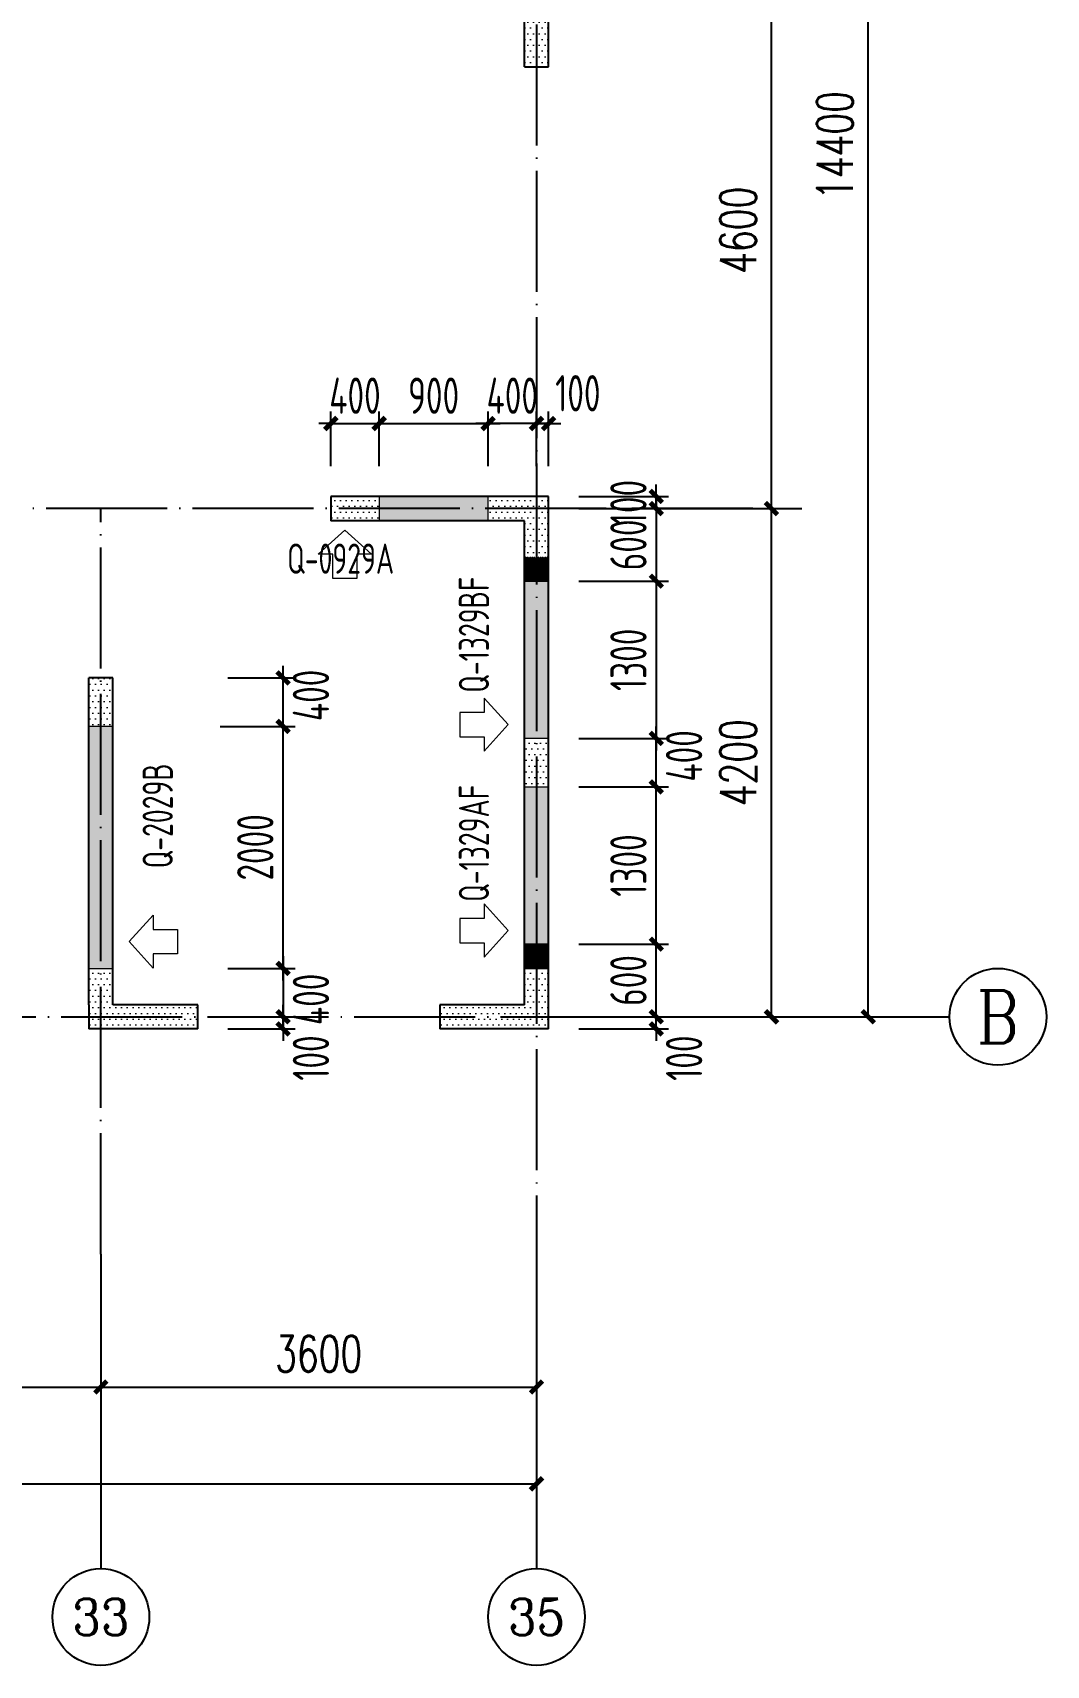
# Model space of a CAD drawing. Extents: x -85320 to 1679916, y -1321939 to 627.
# Drawn here: x 1076955 to 1085333, y -782274 to -768781 of the extents above; entities that cross this region are included whole.
import ezdxf
from ezdxf.enums import TextEntityAlignment as Align

# ---------------------------------------------------------------- set-up
doc = ezdxf.new("R2010")
doc.units = 0
doc.header["$LTSCALE"] = 1000
doc.linetypes.add('DASHED', pattern=[0.75, 0.5, -0.25])
doc.linetypes.add('DOTE', pattern=[2.42, 2, -0.2, 0.02, -0.2])
for name, color, linetype in [('AXIS', 3, 'Continuous'), ('AXIS_TEXT', 7, 'Continuous'), ('DOTE', 1, 'DOTE'), ('G-06墙-01砼墙', 50, 'Continuous'), ('立面', 7, 'Continuous')]:
    doc.layers.add(name, color=color, linetype=linetype)
for name, color, linetype, lineweight in [('DIM', 3, 'Continuous', 0), ('WCOL', 7, 'Continuous', 0), ('WCOL_DASH', 9, 'DASHED', 0), ('WCOL_DE_DIM', 3, 'Continuous', 0), ('WCOL_HATCH', 251, 'Continuous', 0), ('预制墙标注', 2, 'Continuous', 18)]:
    doc.layers.add(name, color=color, linetype=linetype, lineweight=lineweight)
doc.styles.add('_TCH_AXIS', font='COMPLEX', dxfattribs={"bigfont": 'GBCBIG'})
doc.styles.add('_TCH_DIM_T3', font='SIMPLEX', dxfattribs={"width": 0.705882, "bigfont": 'GBCBIG'})
doc.styles.add('COMPLEX', font='COMPLEX')
doc.styles.add('TSSD_Rein', font='Tssdeng.shx', dxfattribs={"width": 0.7, "bigfont": 'hztxt.shx'})
doc.styles.add('样式 1', font='yjkeng.shx', dxfattribs={"width": 0.7, "bigfont": 'yjkchn.shx'})
doc.dimstyles.new('_TCH_ARCH&&100', dxfattribs={"dimtxt": 297.5, "dimasz": 100, "dimexe": 250, "dimexo": 300, "dimgap": 126.25, "dimtad": 1, "dimdec": 0, "dimzin": 0, "dimdsep": 46, "dimtxsty": '_TCH_DIM_T3', "dimblk": 'ARCHTICK', "dimcen": 0.09, "dimclrt": 7, "dimazin": 2, "dimtfac": 1, "dimtdec": 0, "dimtix": 1, "dimtmove": 2, "dimatfit": 3, "dimfxl": 1, "dimtolj": 1, "dimtzin": 0, "dimarcsym": 0})
doc.dimstyles.new('TSSD_100_100$0', dxfattribs={"dimtxt": 300, "dimasz": 100, "dimexe": 100, "dimexo": 250, "dimgap": 80, "dimtad": 1, "dimdec": 0, "dimzin": 0, "dimdsep": 46, "dimtxsty": 'TSSD_Rein', "dimblk": 'ARCHTICK', "dimcen": 0, "dimdle": 100, "dimclrt": 7, "dimadec": 0, "dimazin": 0, "dimtfac": 1, "dimtdec": 0, "dimtix": 1, "dimtmove": 2, "dimatfit": 3, "dimldrblk": '_TSDBK', "dimfxl": 1, "dimtolj": 1, "dimtzin": 0, "dimarcsym": 0})
pattern_1 = [(45, (1128938.544, -319367.501), (-8.83883476, 8.83883476), [])]
pattern_2 = [(0, (-5661462.457, -507233), (23.8125, 47.625), [0, -47.625])]

# ---------------------------------------------------------------- blocks, each defined once
blk = doc.blocks.new('_ArchTick')
at = {"color": 0, "linetype": 'ByBlock', "const_width": 0.4}
blk.add_lwpolyline([(-0.5, -0.5), (0.5, 0.5)], dxfattribs=at)
blk = doc.blocks.new('*D1084')
at = {"layer": 'AXIS', "color": 0, "lineweight": -2, "transparency": 16777216}
for p, q in [((1073619, -779176), (1073619, -780224)), ((1077519, -779176), (1077519, -780224)), ((1073619, -779974), (1077519, -779974))]:
    blk.add_line(p, q, dxfattribs=at)
at = {"layer": 'Defpoints', "color": 0, "transparency": 16777216}
for p in [(1073619, -778876), (1077519, -778876), (1077519, -779974)]:
    blk.add_point(p, dxfattribs=at)
at = {"layer": 'AXIS', "color": 0, "lineweight": -2, "transparency": 16777216, "xscale": 100, "yscale": 100, "zscale": 100, "rotation": 180}
blk.add_blockref('_ArchTick', (1073619, -779974), dxfattribs=at)
at = {"layer": 'AXIS', "color": 0, "lineweight": -2, "transparency": 16777216, "xscale": 100, "yscale": 100, "zscale": 100}
blk.add_blockref('_ArchTick', (1077519, -779974), dxfattribs=at)
at = {"layer": 'AXIS', "color": 7, "transparency": 16777216, "insert": (1075569, -779699), "char_height": 297.5, "attachment_point": 5, "style": '_TCH_DIM_T3'}
blk.add_mtext('\\A1;3900', dxfattribs=at)
blk = doc.blocks.new('*D1085')
at = {"layer": 'AXIS', "color": 0, "lineweight": -2, "transparency": 16777216}
for p, q in [((1077519, -779176), (1077519, -780224)), ((1081119, -779176), (1081119, -780224)), ((1077519, -779974), (1081119, -779974))]:
    blk.add_line(p, q, dxfattribs=at)
at = {"layer": 'Defpoints', "color": 0, "transparency": 16777216}
for p in [(1077519, -778876), (1081119, -778876), (1081119, -779974)]:
    blk.add_point(p, dxfattribs=at)
at = {"layer": 'AXIS', "color": 0, "lineweight": -2, "transparency": 16777216, "xscale": 100, "yscale": 100, "zscale": 100, "rotation": 180}
blk.add_blockref('_ArchTick', (1077519, -779974), dxfattribs=at)
at = {"layer": 'AXIS', "color": 0, "lineweight": -2, "transparency": 16777216, "xscale": 100, "yscale": 100, "zscale": 100}
blk.add_blockref('_ArchTick', (1081119, -779974), dxfattribs=at)
at = {"layer": 'AXIS', "color": 7, "transparency": 16777216, "insert": (1079319, -779699), "char_height": 297.5, "attachment_point": 5, "style": '_TCH_DIM_T3'}
blk.add_mtext('\\A1;3600', dxfattribs=at)
blk = doc.blocks.new('*D1109')
at = {"layer": 'AXIS', "color": 0, "lineweight": -2, "transparency": 16777216}
for p, q in [((1082024, -772714), (1083311, -772714)), ((1083061, -776914), (1083061, -772714)), ((1082024, -776914), (1083311, -776914))]:
    blk.add_line(p, q, dxfattribs=at)
at = {"layer": 'Defpoints', "color": 0, "transparency": 16777216}
for p in [(1081724, -772714), (1083061, -772714), (1081724, -776914)]:
    blk.add_point(p, dxfattribs=at)
at = {"layer": 'AXIS', "color": 0, "lineweight": -2, "transparency": 16777216, "xscale": 100, "yscale": 100, "zscale": 100}
for p, rotation in [((1083061, -772714), 90), ((1083061, -776914), 270)]:
    blk.add_blockref('_ArchTick', p, dxfattribs=dict(at, rotation=rotation))
at = {"layer": 'AXIS', "color": 7, "transparency": 16777216, "insert": (1082786, -774814), "char_height": 297.5, "attachment_point": 5, "rotation": 90, "style": '_TCH_DIM_T3'}
blk.add_mtext('\\A1;4200', dxfattribs=at)
blk = doc.blocks.new('*D1110')
at = {"layer": 'AXIS', "color": 0, "lineweight": -2, "transparency": 16777216}
for p, q in [((1082024, -768114), (1083311, -768114)), ((1083061, -772714), (1083061, -768114)), ((1082024, -772714), (1083311, -772714))]:
    blk.add_line(p, q, dxfattribs=at)
at = {"layer": 'Defpoints', "color": 0, "transparency": 16777216}
for p in [(1081724, -768114), (1083061, -768114), (1081724, -772714)]:
    blk.add_point(p, dxfattribs=at)
at = {"layer": 'AXIS', "color": 0, "lineweight": -2, "transparency": 16777216, "xscale": 100, "yscale": 100, "zscale": 100}
for p, rotation in [((1083061, -768114), 90), ((1083061, -772714), 270)]:
    blk.add_blockref('_ArchTick', p, dxfattribs=dict(at, rotation=rotation))
at = {"layer": 'AXIS', "color": 7, "transparency": 16777216, "insert": (1082786, -770414), "char_height": 297.5, "attachment_point": 5, "rotation": 90, "style": '_TCH_DIM_T3'}
blk.add_mtext('\\A1;4600', dxfattribs=at)
blk = doc.blocks.new('*D1113')
at = {"layer": 'AXIS', "color": 0, "lineweight": -2, "transparency": 16777216}
for p, q in [((1082024, -762514), (1084111, -762514)), ((1083861, -776914), (1083861, -762514)), ((1082024, -776914), (1084111, -776914))]:
    blk.add_line(p, q, dxfattribs=at)
at = {"layer": 'Defpoints', "color": 0, "transparency": 16777216}
for p in [(1081724, -762514), (1083861, -762514), (1081724, -776914)]:
    blk.add_point(p, dxfattribs=at)
at = {"layer": 'AXIS', "color": 0, "lineweight": -2, "transparency": 16777216, "xscale": 100, "yscale": 100, "zscale": 100}
for p, rotation in [((1083861, -762514), 90), ((1083861, -776914), 270)]:
    blk.add_blockref('_ArchTick', p, dxfattribs=dict(at, rotation=rotation))
at = {"layer": 'AXIS', "color": 7, "transparency": 16777216, "insert": (1083586, -769714), "char_height": 297.5, "attachment_point": 5, "rotation": 90, "style": '_TCH_DIM_T3'}
blk.add_mtext('\\A1;14400', dxfattribs=at)
blk = doc.blocks.new('*D1116')
at = {"layer": 'AXIS', "color": 0, "lineweight": -2, "transparency": 16777216}
for p, q in [((1034519, -779176), (1034519, -781024)), ((1081119, -779176), (1081119, -781024)), ((1034519, -780774), (1081119, -780774))]:
    blk.add_line(p, q, dxfattribs=at)
at = {"layer": 'Defpoints', "color": 0, "transparency": 16777216}
for p in [(1034519, -778876), (1081119, -778876), (1081119, -780774)]:
    blk.add_point(p, dxfattribs=at)
at = {"layer": 'AXIS', "color": 0, "lineweight": -2, "transparency": 16777216, "xscale": 100, "yscale": 100, "zscale": 100, "rotation": 180}
blk.add_blockref('_ArchTick', (1034519, -780774), dxfattribs=at)
at = {"layer": 'AXIS', "color": 0, "lineweight": -2, "transparency": 16777216, "xscale": 100, "yscale": 100, "zscale": 100}
blk.add_blockref('_ArchTick', (1081119, -780774), dxfattribs=at)
at = {"layer": 'AXIS', "color": 7, "transparency": 16777216, "insert": (1057819, -780499), "char_height": 297.5, "attachment_point": 5, "style": '_TCH_DIM_T3'}
blk.add_mtext('\\A1;46600', dxfattribs=at)
blk = doc.blocks.new('_AXISO')
blk.add_circle((0, 0), 0.5)
at = {"layer": 'AXIS_TEXT', "style": 'COMPLEX', "width": 1.041667}
blk.add_attdef('A', text='', height=0.56, dxfattribs=at).set_placement((-0.25, -0.28), (0.25, -0.28), align=Align.FIT)
blk = doc.blocks.new('*D1193')
at = {"layer": 'Defpoints', "color": 0, "transparency": 16777216}
for p in [(1078319, -776914), (1079025, -776914), (1078319, -777014)]:
    blk.add_point(p, dxfattribs=at)
at = {"layer": 'DIM', "color": 0, "lineweight": -2, "transparency": 16777216}
for p, q in [((1078569, -776914), (1079125, -776914)), ((1079025, -776914), (1079025, -776814)), ((1079025, -777014), (1079025, -776914)), ((1078569, -777014), (1079125, -777014)), ((1079025, -777014), (1079025, -777114))]:
    blk.add_line(p, q, dxfattribs=at)
at = {"layer": 'DIM', "color": 0, "lineweight": -2, "transparency": 16777216, "xscale": 100, "yscale": 100, "zscale": 100}
for p, rotation in [((1079025, -776914), 270), ((1079025, -777014), 90)]:
    blk.add_blockref('_ArchTick', p, dxfattribs=dict(at, rotation=rotation))
at = {"layer": 'DIM', "color": 7, "transparency": 16777216, "insert": (1079255, -777255), "char_height": 300, "attachment_point": 5, "rotation": 90, "style": 'TSSD_Rein'}
blk.add_mtext('\\A1;100', dxfattribs=at)
blk = doc.blocks.new('_TSDBK')
blk.add_line((-1, 0), (0, 0))
at = {"const_width": 0.5}
blk.add_lwpolyline([(-0.7, -0.7), (0.7, 0.7)], dxfattribs=at)
blk = doc.blocks.new('*D1194')
at = {"layer": 'Defpoints', "color": 0, "transparency": 16777216}
for p in [(1078256, -774514), (1079025, -774514), (1078319, -776514)]:
    blk.add_point(p, dxfattribs=at)
at = {"layer": 'DIM', "color": 0, "lineweight": -2, "transparency": 16777216}
for p, q in [((1078506, -774514), (1079125, -774514)), ((1079025, -776614), (1079025, -774414)), ((1078569, -776514), (1079125, -776514))]:
    blk.add_line(p, q, dxfattribs=at)
at = {"layer": 'DIM', "color": 0, "lineweight": -2, "transparency": 16777216, "xscale": 100, "yscale": 100, "zscale": 100}
for p, rotation in [((1079025, -774514), 90), ((1079025, -776514), 270)]:
    blk.add_blockref('_ArchTick', p, dxfattribs=dict(at, rotation=rotation))
at = {"layer": 'DIM', "color": 7, "transparency": 16777216, "insert": (1078795, -775514), "char_height": 300, "attachment_point": 5, "rotation": 90, "style": 'TSSD_Rein'}
blk.add_mtext('\\A1;2000', dxfattribs=at)
blk = doc.blocks.new('*D1195')
at = {"layer": 'Defpoints', "color": 0, "transparency": 16777216}
for p in [(1078319, -776514), (1078319, -776914), (1079025, -776914)]:
    blk.add_point(p, dxfattribs=at)
at = {"layer": 'DIM', "color": 0, "lineweight": -2, "transparency": 16777216}
for p, q in [((1078569, -776514), (1079125, -776514)), ((1079025, -776414), (1079025, -777014)), ((1078569, -776914), (1079125, -776914))]:
    blk.add_line(p, q, dxfattribs=at)
at = {"layer": 'DIM', "color": 0, "lineweight": -2, "transparency": 16777216, "xscale": 100, "yscale": 100, "zscale": 100}
for p, rotation in [((1079025, -776514), 90), ((1079025, -776914), 270)]:
    blk.add_blockref('_ArchTick', p, dxfattribs=dict(at, rotation=rotation))
at = {"layer": 'DIM', "color": 7, "transparency": 16777216, "insert": (1079255, -776770), "char_height": 300, "attachment_point": 5, "rotation": 90, "style": 'TSSD_Rein'}
blk.add_mtext('\\A1;400', dxfattribs=at)
blk = doc.blocks.new('*D1196')
at = {"layer": 'Defpoints', "color": 0, "transparency": 16777216}
for p in [(1078319, -774114), (1079025, -774114), (1078319, -774514)]:
    blk.add_point(p, dxfattribs=at)
at = {"layer": 'DIM', "color": 0, "lineweight": -2, "transparency": 16777216}
for p, q in [((1078569, -774114), (1079125, -774114)), ((1079025, -774614), (1079025, -774014)), ((1078569, -774514), (1079125, -774514))]:
    blk.add_line(p, q, dxfattribs=at)
at = {"layer": 'DIM', "color": 0, "lineweight": -2, "transparency": 16777216, "xscale": 100, "yscale": 100, "zscale": 100}
for p, rotation in [((1079025, -774114), 90), ((1079025, -774514), 270)]:
    blk.add_blockref('_ArchTick', p, dxfattribs=dict(at, rotation=rotation))
at = {"layer": 'DIM', "color": 7, "transparency": 16777216, "insert": (1079255, -774258), "char_height": 300, "attachment_point": 5, "rotation": 90, "style": 'TSSD_Rein'}
blk.add_mtext('\\A1;400', dxfattribs=at)
blk = doc.blocks.new('*D1251')
at = {"layer": 'Defpoints', "color": 0, "transparency": 16777216}
for p in [(1081219, -776914), (1082109, -776914), (1081219, -777014)]:
    blk.add_point(p, dxfattribs=at)
at = {"layer": 'DIM', "color": 0, "lineweight": -2, "transparency": 16777216}
for p, q in [((1081469, -776914), (1082209, -776914)), ((1082109, -776914), (1082109, -776814)), ((1082109, -777014), (1082109, -776914)), ((1081469, -777014), (1082209, -777014)), ((1082109, -777014), (1082109, -777114))]:
    blk.add_line(p, q, dxfattribs=at)
at = {"layer": 'DIM', "color": 0, "lineweight": -2, "transparency": 16777216, "xscale": 100, "yscale": 100, "zscale": 100}
for p, rotation in [((1082109, -776914), 270), ((1082109, -777014), 90)]:
    blk.add_blockref('_ArchTick', p, dxfattribs=dict(at, rotation=rotation))
at = {"layer": 'DIM', "color": 7, "transparency": 16777216, "insert": (1082339, -777256), "char_height": 300, "attachment_point": 5, "rotation": 90, "style": 'TSSD_Rein'}
blk.add_mtext('\\A1;100', dxfattribs=at)
blk = doc.blocks.new('*D1252')
at = {"layer": 'Defpoints', "color": 0, "transparency": 16777216}
for p in [(1081219, -772614), (1082109, -772614), (1081219, -772714)]:
    blk.add_point(p, dxfattribs=at)
at = {"layer": 'DIM', "color": 0, "lineweight": -2, "transparency": 16777216}
for p, q in [((1081469, -772614), (1082209, -772614)), ((1082109, -772614), (1082109, -772514)), ((1082109, -772714), (1082109, -772614)), ((1081469, -772714), (1082209, -772714)), ((1082109, -772714), (1082109, -772814))]:
    blk.add_line(p, q, dxfattribs=at)
at = {"layer": 'DIM', "color": 0, "lineweight": -2, "transparency": 16777216, "xscale": 100, "yscale": 100, "zscale": 100}
for p, rotation in [((1082109, -772614), 270), ((1082109, -772714), 90)]:
    blk.add_blockref('_ArchTick', p, dxfattribs=dict(at, rotation=rotation))
at = {"layer": 'DIM', "color": 7, "transparency": 16777216, "insert": (1081879, -772664), "char_height": 300, "attachment_point": 5, "rotation": 90, "style": 'TSSD_Rein'}
blk.add_mtext('\\A1;100', dxfattribs=at)
blk = doc.blocks.new('*D1253')
at = {"layer": 'Defpoints', "color": 0, "transparency": 16777216}
for p in [(1081219, -772714), (1081219, -773314), (1082109, -773314)]:
    blk.add_point(p, dxfattribs=at)
at = {"layer": 'DIM', "color": 0, "lineweight": -2, "transparency": 16777216}
for p, q in [((1082109, -772614), (1082109, -773414)), ((1081469, -772714), (1082209, -772714)), ((1081469, -773314), (1082209, -773314))]:
    blk.add_line(p, q, dxfattribs=at)
at = {"layer": 'DIM', "color": 0, "lineweight": -2, "transparency": 16777216, "xscale": 100, "yscale": 100, "zscale": 100}
for p, rotation in [((1082109, -772714), 90), ((1082109, -773314), 270)]:
    blk.add_blockref('_ArchTick', p, dxfattribs=dict(at, rotation=rotation))
at = {"layer": 'DIM', "color": 7, "transparency": 16777216, "insert": (1081879, -773014), "char_height": 300, "attachment_point": 5, "rotation": 90, "style": 'TSSD_Rein'}
blk.add_mtext('\\A1;600', dxfattribs=at)
blk = doc.blocks.new('*D1254')
at = {"layer": 'Defpoints', "color": 0, "transparency": 16777216}
for p in [(1081219, -776314), (1082109, -776314), (1081219, -776914)]:
    blk.add_point(p, dxfattribs=at)
at = {"layer": 'DIM', "color": 0, "lineweight": -2, "transparency": 16777216}
for p, q in [((1082109, -777014), (1082109, -776214)), ((1081469, -776314), (1082209, -776314)), ((1081469, -776914), (1082209, -776914))]:
    blk.add_line(p, q, dxfattribs=at)
at = {"layer": 'DIM', "color": 0, "lineweight": -2, "transparency": 16777216, "xscale": 100, "yscale": 100, "zscale": 100}
for p, rotation in [((1082109, -776314), 90), ((1082109, -776914), 270)]:
    blk.add_blockref('_ArchTick', p, dxfattribs=dict(at, rotation=rotation))
at = {"layer": 'DIM', "color": 7, "transparency": 16777216, "insert": (1081879, -776614), "char_height": 300, "attachment_point": 5, "rotation": 90, "style": 'TSSD_Rein'}
blk.add_mtext('\\A1;600', dxfattribs=at)
blk = doc.blocks.new('*D1260')
at = {"layer": 'Defpoints', "color": 0, "transparency": 16777216}
for p in [(1081119, -772011), (1081119, -772614), (1081219, -772614)]:
    blk.add_point(p, dxfattribs=at)
at = {"layer": 'DIM', "color": 0, "lineweight": -2, "transparency": 16777216}
for p, q in [((1081119, -772364), (1081119, -771911)), ((1081219, -772364), (1081219, -771911)), ((1081119, -772011), (1081019, -772011)), ((1081219, -772011), (1081119, -772011)), ((1081219, -772011), (1081319, -772011))]:
    blk.add_line(p, q, dxfattribs=at)
at = {"layer": 'DIM', "color": 0, "lineweight": -2, "transparency": 16777216, "xscale": 100, "yscale": 100, "zscale": 100}
blk.add_blockref('_ArchTick', (1081119, -772011), dxfattribs=at)
at = {"layer": 'DIM', "color": 0, "lineweight": -2, "transparency": 16777216, "xscale": 100, "yscale": 100, "zscale": 100, "rotation": 180}
blk.add_blockref('_ArchTick', (1081219, -772011), dxfattribs=at)
at = {"layer": 'DIM', "color": 7, "transparency": 16777216, "insert": (1081461, -771761), "char_height": 300, "attachment_point": 5, "style": 'TSSD_Rein'}
blk.add_mtext('\\A1;100', dxfattribs=at)
blk = doc.blocks.new('*D1261')
at = {"layer": 'Defpoints', "color": 0, "transparency": 16777216}
for p in [(1080719, -772011), (1080719, -772614), (1081119, -772614)]:
    blk.add_point(p, dxfattribs=at)
at = {"layer": 'DIM', "color": 0, "lineweight": -2, "transparency": 16777216}
for p, q in [((1080719, -772364), (1080719, -771911)), ((1081119, -772364), (1081119, -771911)), ((1080719, -772011), (1080619, -772011)), ((1081119, -772011), (1080719, -772011)), ((1081119, -772011), (1081219, -772011))]:
    blk.add_line(p, q, dxfattribs=at)
at = {"layer": 'DIM', "color": 0, "lineweight": -2, "transparency": 16777216, "xscale": 100, "yscale": 100, "zscale": 100}
blk.add_blockref('_ArchTick', (1080719, -772011), dxfattribs=at)
at = {"layer": 'DIM', "color": 0, "lineweight": -2, "transparency": 16777216, "xscale": 100, "yscale": 100, "zscale": 100, "rotation": 180}
blk.add_blockref('_ArchTick', (1081119, -772011), dxfattribs=at)
at = {"layer": 'DIM', "color": 7, "transparency": 16777216, "insert": (1080919, -771781), "char_height": 300, "attachment_point": 5, "style": 'TSSD_Rein'}
blk.add_mtext('\\A1;400', dxfattribs=at)
blk = doc.blocks.new('*D1262')
at = {"layer": 'Defpoints', "color": 0, "transparency": 16777216}
for p in [(1080719, -772011), (1079819, -772614), (1080719, -772614)]:
    blk.add_point(p, dxfattribs=at)
at = {"layer": 'DIM', "color": 0, "lineweight": -2, "transparency": 16777216}
for p, q in [((1079819, -772364), (1079819, -771911)), ((1080719, -772364), (1080719, -771911)), ((1079719, -772011), (1080819, -772011))]:
    blk.add_line(p, q, dxfattribs=at)
at = {"layer": 'DIM', "color": 0, "lineweight": -2, "transparency": 16777216, "xscale": 100, "yscale": 100, "zscale": 100, "rotation": 180}
blk.add_blockref('_ArchTick', (1079819, -772011), dxfattribs=at)
at = {"layer": 'DIM', "color": 0, "lineweight": -2, "transparency": 16777216, "xscale": 100, "yscale": 100, "zscale": 100}
blk.add_blockref('_ArchTick', (1080719, -772011), dxfattribs=at)
at = {"layer": 'DIM', "color": 7, "transparency": 16777216, "insert": (1080269, -771781), "char_height": 300, "attachment_point": 5, "style": 'TSSD_Rein'}
blk.add_mtext('\\A1;900', dxfattribs=at)
blk = doc.blocks.new('*D1263')
at = {"layer": 'Defpoints', "color": 0, "transparency": 16777216}
for p in [(1079819, -772011), (1079419, -772614), (1079819, -772614)]:
    blk.add_point(p, dxfattribs=at)
at = {"layer": 'DIM', "color": 0, "lineweight": -2, "transparency": 16777216}
for p, q in [((1079419, -772364), (1079419, -771911)), ((1079819, -772364), (1079819, -771911)), ((1079419, -772011), (1079319, -772011)), ((1079419, -772011), (1079819, -772011)), ((1079819, -772011), (1079919, -772011))]:
    blk.add_line(p, q, dxfattribs=at)
at = {"layer": 'DIM', "color": 0, "lineweight": -2, "transparency": 16777216, "xscale": 100, "yscale": 100, "zscale": 100}
blk.add_blockref('_ArchTick', (1079419, -772011), dxfattribs=at)
at = {"layer": 'DIM', "color": 0, "lineweight": -2, "transparency": 16777216, "xscale": 100, "yscale": 100, "zscale": 100, "rotation": 180}
blk.add_blockref('_ArchTick', (1079819, -772011), dxfattribs=at)
at = {"layer": 'DIM', "color": 7, "transparency": 16777216, "insert": (1079619, -771781), "char_height": 300, "attachment_point": 5, "style": 'TSSD_Rein'}
blk.add_mtext('\\A1;400', dxfattribs=at)
blk = doc.blocks.new('*D1272')
at = {"layer": 'Defpoints', "color": 0, "transparency": 16777216}
for p in [(1081219, -775014), (1082109, -775014), (1081219, -776314)]:
    blk.add_point(p, dxfattribs=at)
at = {"layer": 'DIM', "color": 0, "lineweight": -2, "transparency": 16777216}
for p, q in [((1082109, -776414), (1082109, -774914)), ((1081469, -775014), (1082209, -775014)), ((1081469, -776314), (1082209, -776314))]:
    blk.add_line(p, q, dxfattribs=at)
at = {"layer": 'DIM', "color": 0, "lineweight": -2, "transparency": 16777216, "xscale": 100, "yscale": 100, "zscale": 100}
for p, rotation in [((1082109, -775014), 90), ((1082109, -776314), 270)]:
    blk.add_blockref('_ArchTick', p, dxfattribs=dict(at, rotation=rotation))
at = {"layer": 'DIM', "color": 7, "transparency": 16777216, "insert": (1081879, -775664), "char_height": 300, "attachment_point": 5, "rotation": 90, "style": 'TSSD_Rein'}
blk.add_mtext('\\A1;1300', dxfattribs=at)
blk = doc.blocks.new('*D1273')
at = {"layer": 'Defpoints', "color": 0, "transparency": 16777216}
for p in [(1081403, -774614), (1082109, -774614), (1081403, -775014)]:
    blk.add_point(p, dxfattribs=at)
at = {"layer": 'DIM', "color": 0, "lineweight": -2, "transparency": 16777216}
for p, q in [((1082109, -775114), (1082109, -774514)), ((1081653, -774614), (1082209, -774614)), ((1081653, -775014), (1082209, -775014))]:
    blk.add_line(p, q, dxfattribs=at)
at = {"layer": 'DIM', "color": 0, "lineweight": -2, "transparency": 16777216, "xscale": 100, "yscale": 100, "zscale": 100}
for p, rotation in [((1082109, -774614), 90), ((1082109, -775014), 270)]:
    blk.add_blockref('_ArchTick', p, dxfattribs=dict(at, rotation=rotation))
at = {"layer": 'DIM', "color": 7, "transparency": 16777216, "insert": (1082339, -774758), "char_height": 300, "attachment_point": 5, "rotation": 90, "style": 'TSSD_Rein'}
blk.add_mtext('\\A1;400', dxfattribs=at)
blk = doc.blocks.new('*D1274')
at = {"layer": 'Defpoints', "color": 0, "transparency": 16777216}
for p in [(1081219, -773314), (1081219, -774614), (1082109, -774614)]:
    blk.add_point(p, dxfattribs=at)
at = {"layer": 'DIM', "color": 0, "lineweight": -2, "transparency": 16777216}
for p, q in [((1082109, -773214), (1082109, -774714)), ((1081469, -773314), (1082209, -773314)), ((1081469, -774614), (1082209, -774614))]:
    blk.add_line(p, q, dxfattribs=at)
at = {"layer": 'DIM', "color": 0, "lineweight": -2, "transparency": 16777216, "xscale": 100, "yscale": 100, "zscale": 100}
for p, rotation in [((1082109, -773314), 90), ((1082109, -774614), 270)]:
    blk.add_blockref('_ArchTick', p, dxfattribs=dict(at, rotation=rotation))
at = {"layer": 'DIM', "color": 7, "transparency": 16777216, "insert": (1081879, -773964), "char_height": 300, "attachment_point": 5, "rotation": 90, "style": 'TSSD_Rein'}
blk.add_mtext('\\A1;1300', dxfattribs=at)

msp = doc.modelspace()

# ---------------------------------------------------------------- hatches: boundary and pattern name
at = {"layer": 'WCOL_DE_DIM'}
h = msp.add_hatch(color=6, dxfattribs=at)
h.dxf.hatch_style = 1
h.paths.add_polyline_path([(1080719.044, -772614.127), (1079819.044, -772614.127), (1079819.044, -772814.127), (1080719.044, -772814.127)])
h = msp.add_hatch(color=6, dxfattribs=at)
h.dxf.hatch_style = 1
h.paths.add_polyline_path([(1081219.044, -773314.127), (1081019.044, -773314.127), (1081019.044, -776314.126), (1081219.044, -776314.126)])
h.paths.add_polyline_path([(1081219.044, -775014.127), (1081019.044, -775014.127), (1081019.044, -774614.127), (1081219.044, -774614.127)], flags=16)
h = msp.add_hatch(color=6, dxfattribs=at)
h.dxf.hatch_style = 1
h.paths.add_polyline_path([(1077619.044, -774514.127), (1077419.044, -774514.127), (1077419.044, -776514.126), (1077619.044, -776514.126)])
at = {"layer": 'WCOL_HATCH'}
h = msp.add_hatch(dxfattribs=at)
h.set_pattern_fill('DOTS', color=256, scale=30, style=0)
h.set_pattern_definition(pattern_2)
h.paths.add_polyline_path([(1081219.044, -768014.127), (1081219.044, -769064.127), (1081019.044, -769064.127), (1081019.044, -768214.127), (1080719.044, -768214.127), (1080719.044, -768014.127)], flags=0)
h = msp.add_hatch(dxfattribs=at)
h.set_pattern_fill('DOTS', color=256, scale=30, style=0)
h.set_pattern_definition(pattern_2)
h.paths.add_polyline_path([(1079819.044, -772814.127), (1079419.044, -772814.127), (1079419.044, -772614.127), (1079819.044, -772614.127)], flags=0)
h = msp.add_hatch(dxfattribs=at)
h.set_pattern_fill('DOTS', color=256, scale=30, style=0)
h.set_pattern_definition(pattern_2)
h.paths.add_polyline_path([(1081219.044, -772614.127), (1081219.044, -773114.127), (1081019.044, -773114.127), (1081019.044, -772814.127), (1080719.044, -772814.127), (1080719.044, -772614.127)])
h = msp.add_hatch(dxfattribs=at)
h.set_pattern_fill('DOTS', color=256, scale=30, style=0)
h.set_pattern_definition([(0, (-5661462.457, -506133), (23.8125, 47.625), [0, -47.625])])
h.paths.add_polyline_path([(1077619.044, -774114.127), (1077619.044, -774514.127), (1077419.044, -774514.127), (1077419.044, -774114.127)], flags=0)
h = msp.add_hatch(dxfattribs=at)
h.set_pattern_fill('DOTS', color=256, scale=30, style=0)
h.set_pattern_definition([(0, (-436441.726, -241966.09), (23.8125, 47.625), [0, -47.625])])
h.paths.add_polyline_path([(1081219.044, -774614.127), (1081019.044, -774614.127), (1081019.044, -775014.127), (1081219.044, -775014.127)])
h = msp.add_hatch(dxfattribs=at)
h.set_pattern_fill('DOTS', color=256, scale=30, style=0)
h.set_pattern_definition(pattern_2)
h.paths.add_polyline_path([(1078319.044, -776814.126), (1078319.044, -777014.126), (1077419.044, -777014.126), (1077419.044, -776814.126), (1077419.044, -776514.126), (1077619.044, -776514.126), (1077619.044, -776814.126)])
h = msp.add_hatch(dxfattribs=at)
h.set_pattern_fill('DOTS', color=256, scale=30, style=0)
h.set_pattern_definition(pattern_2)
h.paths.add_polyline_path([(1081219.044, -776514.126), (1081219.044, -777014.126), (1080319.044, -777014.126), (1080319.044, -776814.126), (1081019.044, -776814.126), (1081019.044, -776514.126)], flags=0)
at = {"layer": '立面', "linetype": 'ByBlock'}
h = msp.add_hatch(dxfattribs=at)
h.set_pattern_fill('ANSI31', color=0, scale=100)
h.set_pattern_definition(pattern_1)
h.paths.add_polyline_path([(1081019.044, -773114.127), (1081119.044, -773114.127), (1081119.044, -773314.127), (1081019.044, -773314.127)])
h.paths.add_polyline_path([(1081119.044, -773114.127), (1081219.044, -773114.127), (1081219.044, -773314.127), (1081119.044, -773314.127)])
h = msp.add_hatch(dxfattribs=at)
h.set_pattern_fill('ANSI31', color=0, scale=100)
h.set_pattern_definition(pattern_1)
h.paths.add_polyline_path([(1081119.044, -776514.126), (1081019.044, -776514.126), (1081019.044, -776314.126), (1081119.044, -776314.126)])
h.paths.add_polyline_path([(1081119.044, -776314.126), (1081219.044, -776314.126), (1081219.044, -776514.126), (1081119.044, -776514.126)])

# ---------------------------------------------------------------- linework, layer by layer
at = {"layer": 'AXIS'}
for p, q in [((1081695.501, -776914.127), (1084532.698, -776914.127)), ((1077519.044, -778875.598), (1077519.044, -781474.098)), ((1081119.044, -778875.598), (1081119.044, -781474.098))]:
    msp.add_line(p, q, dxfattribs=at)
at = {"layer": 'DOTE', "ltscale": 0.5}
for p, q in [((1081119.044, -760242.387), (1081119.044, -779844.076)), ((1082905.734, -772714.127), (1069919.044, -772714.127)), ((1077519.044, -778875.598), (1077519.044, -772714.127)), ((1032421.261, -776914.127), (1082905.734, -776914.127))]:
    msp.add_line(p, q, dxfattribs=at)
at = {"layer": 'G-06墙-01砼墙'}
for p, q in [((1081219.044, -769064.127), (1081219.044, -768014.127)), ((1081019.044, -769064.127), (1081019.044, -768214.127)), ((1081019.044, -769064.127), (1081219.044, -769064.127)), ((1081219.044, -772614.127), (1079419.044, -772614.127)), ((1079419.044, -772614.127), (1079419.044, -772814.127)), ((1081219.044, -777014.126), (1081219.044, -772614.127)), ((1081019.044, -772814.127), (1079419.044, -772814.127)), ((1081019.044, -776814.126), (1081019.044, -772814.127)), ((1077419.044, -776814.126), (1077419.044, -774114.127)), ((1077619.044, -774114.127), (1077419.044, -774114.127)), ((1077619.044, -776814.126), (1077619.044, -774114.127)), ((1077419.044, -776814.126), (1077419.044, -777014.126)), ((1078319.044, -776814.126), (1077619.044, -776814.126)), ((1078319.044, -777014.126), (1078319.044, -776814.126)), ((1081019.044, -776814.126), (1080319.044, -776814.126)), ((1080319.044, -776814.126), (1080319.044, -777014.126)), ((1077619.044, -777014.126), (1077419.044, -777014.126)), ((1078319.044, -777014.126), (1077619.044, -777014.126)), ((1081219.044, -777014.126), (1080319.044, -777014.126))]:
    msp.add_line(p, q, dxfattribs=at)
at = {"layer": 'WCOL'}
for points in [[(1081219.044, -768014.127), (1081219.044, -769064.127), (1081019.044, -769064.127), (1081019.044, -768214.127), (1080719.044, -768214.127), (1080719.044, -768014.127)], [(1077619.044, -774114.127), (1077619.044, -774514.127), (1077419.044, -774514.127), (1077419.044, -774114.127)], [(1081219.044, -774614.127), (1081019.044, -774614.127), (1081019.044, -775014.127), (1081219.044, -775014.127)], [(1078319.044, -776814.126), (1078319.044, -777014.126), (1077419.044, -777014.126), (1077419.044, -776814.126), (1077419.044, -776814.126), (1077419.044, -776514.126), (1077619.044, -776514.126), (1077619.044, -776814.126)], [(1081219.044, -776514.126), (1081219.044, -777014.126), (1080319.044, -777014.126), (1080319.044, -776814.126), (1081019.044, -776814.126), (1081019.044, -776514.126)]]:
    msp.add_lwpolyline(points, close=True, dxfattribs=at)
for points in [[(1079754.63, -773091.083), (1079634.63, -773091.083), (1079634.63, -773291.083), (1079434.63, -773291.083), (1079434.63, -773091.083), (1079314.63, -773091.083), (1079534.63, -772891.083), (1079754.63, -773091.083)], [(1080686.039, -774279.789), (1080686.039, -774399.789), (1080486.039, -774399.789), (1080486.039, -774599.789), (1080686.039, -774599.789), (1080686.039, -774719.789), (1080886.039, -774499.789), (1080686.039, -774279.789)], [(1080686.039, -775981.78), (1080686.039, -776101.78), (1080486.039, -776101.78), (1080486.039, -776301.78), (1080686.039, -776301.78), (1080686.039, -776421.78), (1080886.039, -776201.78), (1080686.039, -775981.78)], [(1077952.049, -776073.139), (1077952.049, -776193.139), (1078152.049, -776193.139), (1078152.049, -776393.139), (1077952.049, -776393.139), (1077952.049, -776513.139), (1077752.049, -776293.139), (1077952.049, -776073.139)]]:
    msp.add_lwpolyline(points, dxfattribs=at)
at = {"layer": 'WCOL_DASH'}
for p, q in [((1081019.044, -773314.127), (1081219.044, -773314.127)), ((1081219.044, -776314.126), (1081019.044, -776314.126))]:
    msp.add_line(p, q, dxfattribs=at)
at = {"layer": 'WCOL_DE_DIM'}
for points in [[(1080719.044, -772614.127), (1079819.044, -772614.127), (1079819.044, -772814.127), (1080719.044, -772814.127)], [(1081219.044, -773314.127), (1081019.044, -773314.127), (1081019.044, -776314.126), (1081219.044, -776314.126)], [(1077619.044, -774514.127), (1077419.044, -774514.127), (1077419.044, -776514.126), (1077619.044, -776514.126)]]:
    msp.add_lwpolyline(points, close=True, dxfattribs=at)

# ---------------------------------------------------------------- block references
at = {"layer": 'AXIS'}
ref = msp.add_blockref('_AXISO', (1084932.698, -776914.127), dxfattribs=dict(at, xscale=800, yscale=800, zscale=800))
ref.add_attrib('A', 'B', dxfattribs={"layer": 'AXIS_TEXT', "height": 435.257, "style": '_TCH_AXIS'}).set_placement((1084756.522, -777131.755), (1085108.873, -777131.755), align=Align.FIT)
ref = msp.add_blockref('_AXISO', (1077519.044, -781874.098), dxfattribs=dict(at, xscale=800, yscale=800, zscale=800))
ref.add_attrib('A', '33', dxfattribs={"layer": 'AXIS_TEXT', "height": 300.6503, "style": '_TCH_AXIS'}).set_placement((1077282.819, -782024.423), (1077755.269, -782024.423), align=Align.FIT)
ref = msp.add_blockref('_AXISO', (1081119.044, -781874.098), dxfattribs=dict(at, xscale=800, yscale=800, zscale=800))
ref.add_attrib('A', '35', dxfattribs={"layer": 'AXIS_TEXT', "height": 300.6503, "style": '_TCH_AXIS'}).set_placement((1080882.819, -782024.423), (1081355.269, -782024.423), align=Align.FIT)

# ---------------------------------------------------------------- texts
at = {"layer": '预制墙标注', "linetype": 'Continuous', "style": '样式 1', "width": 0.7}
for s, rotation, p in [('Q-0929A', 0.0000025, (1079058.41, -773002.772)), ('Q-1329BF', 90.0000025, (1080476.908, -774235.959)), ('Q-2029B', 90.0000025, (1077863.737, -775687.372)), ('Q-1329AF', 90.0000025, (1080476.908, -775964.411))]:
    msp.add_text(s, height=250, rotation=rotation, dxfattribs=at).set_placement(p, align=Align.TOP_LEFT)

# ---------------------------------------------------------------- dimensions: what is measured, and where the dimension line sits
at = {"layer": 'AXIS'}
for p1, p2, distance, picture, middle in [((1081723.739, -776914.127), (1081723.739, -762514.127), -2137.197, '*D1113', (1083585.936, -769714.127)), ((1081723.739, -772714.127), (1081723.739, -768114.127), -1337.197, '*D1110', (1082785.936, -770414.127)), ((1081723.739, -776914.127), (1081723.739, -772714.127), -1337.197, '*D1109', (1082785.936, -774814.127)), ((1034519.044, -778875.598), (1081119.044, -778875.598), -1898.5, '*D1116', (1057819.044, -780499.098)), ((1073619.044, -778875.598), (1077519.044, -778875.598), -1098.5, '*D1084', (1075569.044, -779699.098)), ((1077519.044, -778875.598), (1081119.044, -778875.598), -1098.5, '*D1085', (1079319.044, -779699.098))]:
    dim = msp.add_aligned_dim(p1=p1, p2=p2, distance=distance, dimstyle='_TCH_ARCH&&100', dxfattribs=at)
    dim.commit()
    dim.dimension.update_dxf_attribs({"geometry": picture, "text_midpoint": middle})
at = {"layer": 'DIM'}
for base, p1, p2, picture, middle in [((1079819.044, -772011.163), (1079419.044, -772614.127), (1079819.044, -772614.127), '*D1263', (1079619.044, -771781.163)), ((1080719.044, -772011.163), (1079819.044, -772614.127), (1080719.044, -772614.127), '*D1262', (1080269.044, -771781.163))]:
    dim = msp.add_linear_dim(base=base, p1=p1, p2=p2, dimstyle='TSSD_100_100$0', dxfattribs=at)
    dim.commit()
    dim.dimension.update_dxf_attribs({"geometry": picture, "text_midpoint": middle})
for base, p1, p2, angle, picture, middle in [((1080719.044, -772011.163), (1081119.044, -772614.127), (1080719.044, -772614.127), 180, '*D1261', (1080919.044, -771781.163)), ((1082109.206, -772614.127), (1081219.044, -772714.127), (1081219.044, -772614.127), 90, '*D1252', (1081879.206, -772664.127)), ((1082109.206, -773314.127), (1081219.044, -772714.127), (1081219.044, -773314.127), 270, '*D1253', (1081879.206, -773014.127)), ((1082109.206, -774614.12), (1081219.044, -773314.12), (1081219.044, -774614.12), 270, '*D1274', (1081879.206, -773964.12)), ((1079025.485, -774514.127), (1078319.044, -776514.127), (1078255.606, -774514.127), 90, '*D1194', (1078795.485, -775514.127)), ((1082109.206, -775014.127), (1081219.044, -776314.126), (1081219.044, -775014.127), 90, '*D1272', (1081879.206, -775664.127)), ((1082109.206, -776314.126), (1081219.044, -776914.126), (1081219.044, -776314.126), 90, '*D1254', (1081879.206, -776614.126))]:
    dim = msp.add_linear_dim(base=base, p1=p1, p2=p2, angle=angle, dimstyle='TSSD_100_100$0', dxfattribs=at)
    dim.commit()
    dim.dimension.update_dxf_attribs({"geometry": picture, "text_midpoint": middle})
for base, p1, p2, angle, picture, middle in [((1081119.044, -772011.163), (1081219.044, -772614.127), (1081119.044, -772614.127), 180, '*D1260', (1081460.967, -771761.163)), ((1079025.485, -774114.126), (1078319.044, -774514.126), (1078319.044, -774114.126), 90, '*D1196', (1079255.485, -774258.331)), ((1082109.207, -774614.124), (1081402.765, -775014.123), (1081402.765, -774614.124), 90, '*D1273', (1082339.207, -774758.329)), ((1079025.485, -776914.127), (1078319.044, -776514.127), (1078319.044, -776914.127), 270, '*D1195', (1079255.485, -776769.922)), ((1079025.485, -776914.127), (1078319.044, -777014.126), (1078319.044, -776914.127), 90, '*D1193', (1079255.485, -777255.417)), ((1082109.206, -776914.127), (1081219.044, -777014.126), (1081219.044, -776914.127), 90, '*D1251', (1082339.206, -777256.05))]:
    dim = msp.add_linear_dim(base=base, p1=p1, p2=p2, angle=angle, dimstyle='TSSD_100_100$0', dxfattribs=at)
    dim.commit()
    dim.dimension.update_dxf_attribs({"geometry": picture, "text_midpoint": middle, "dimtype": 160})

doc.saveas('drawing.dxf')
